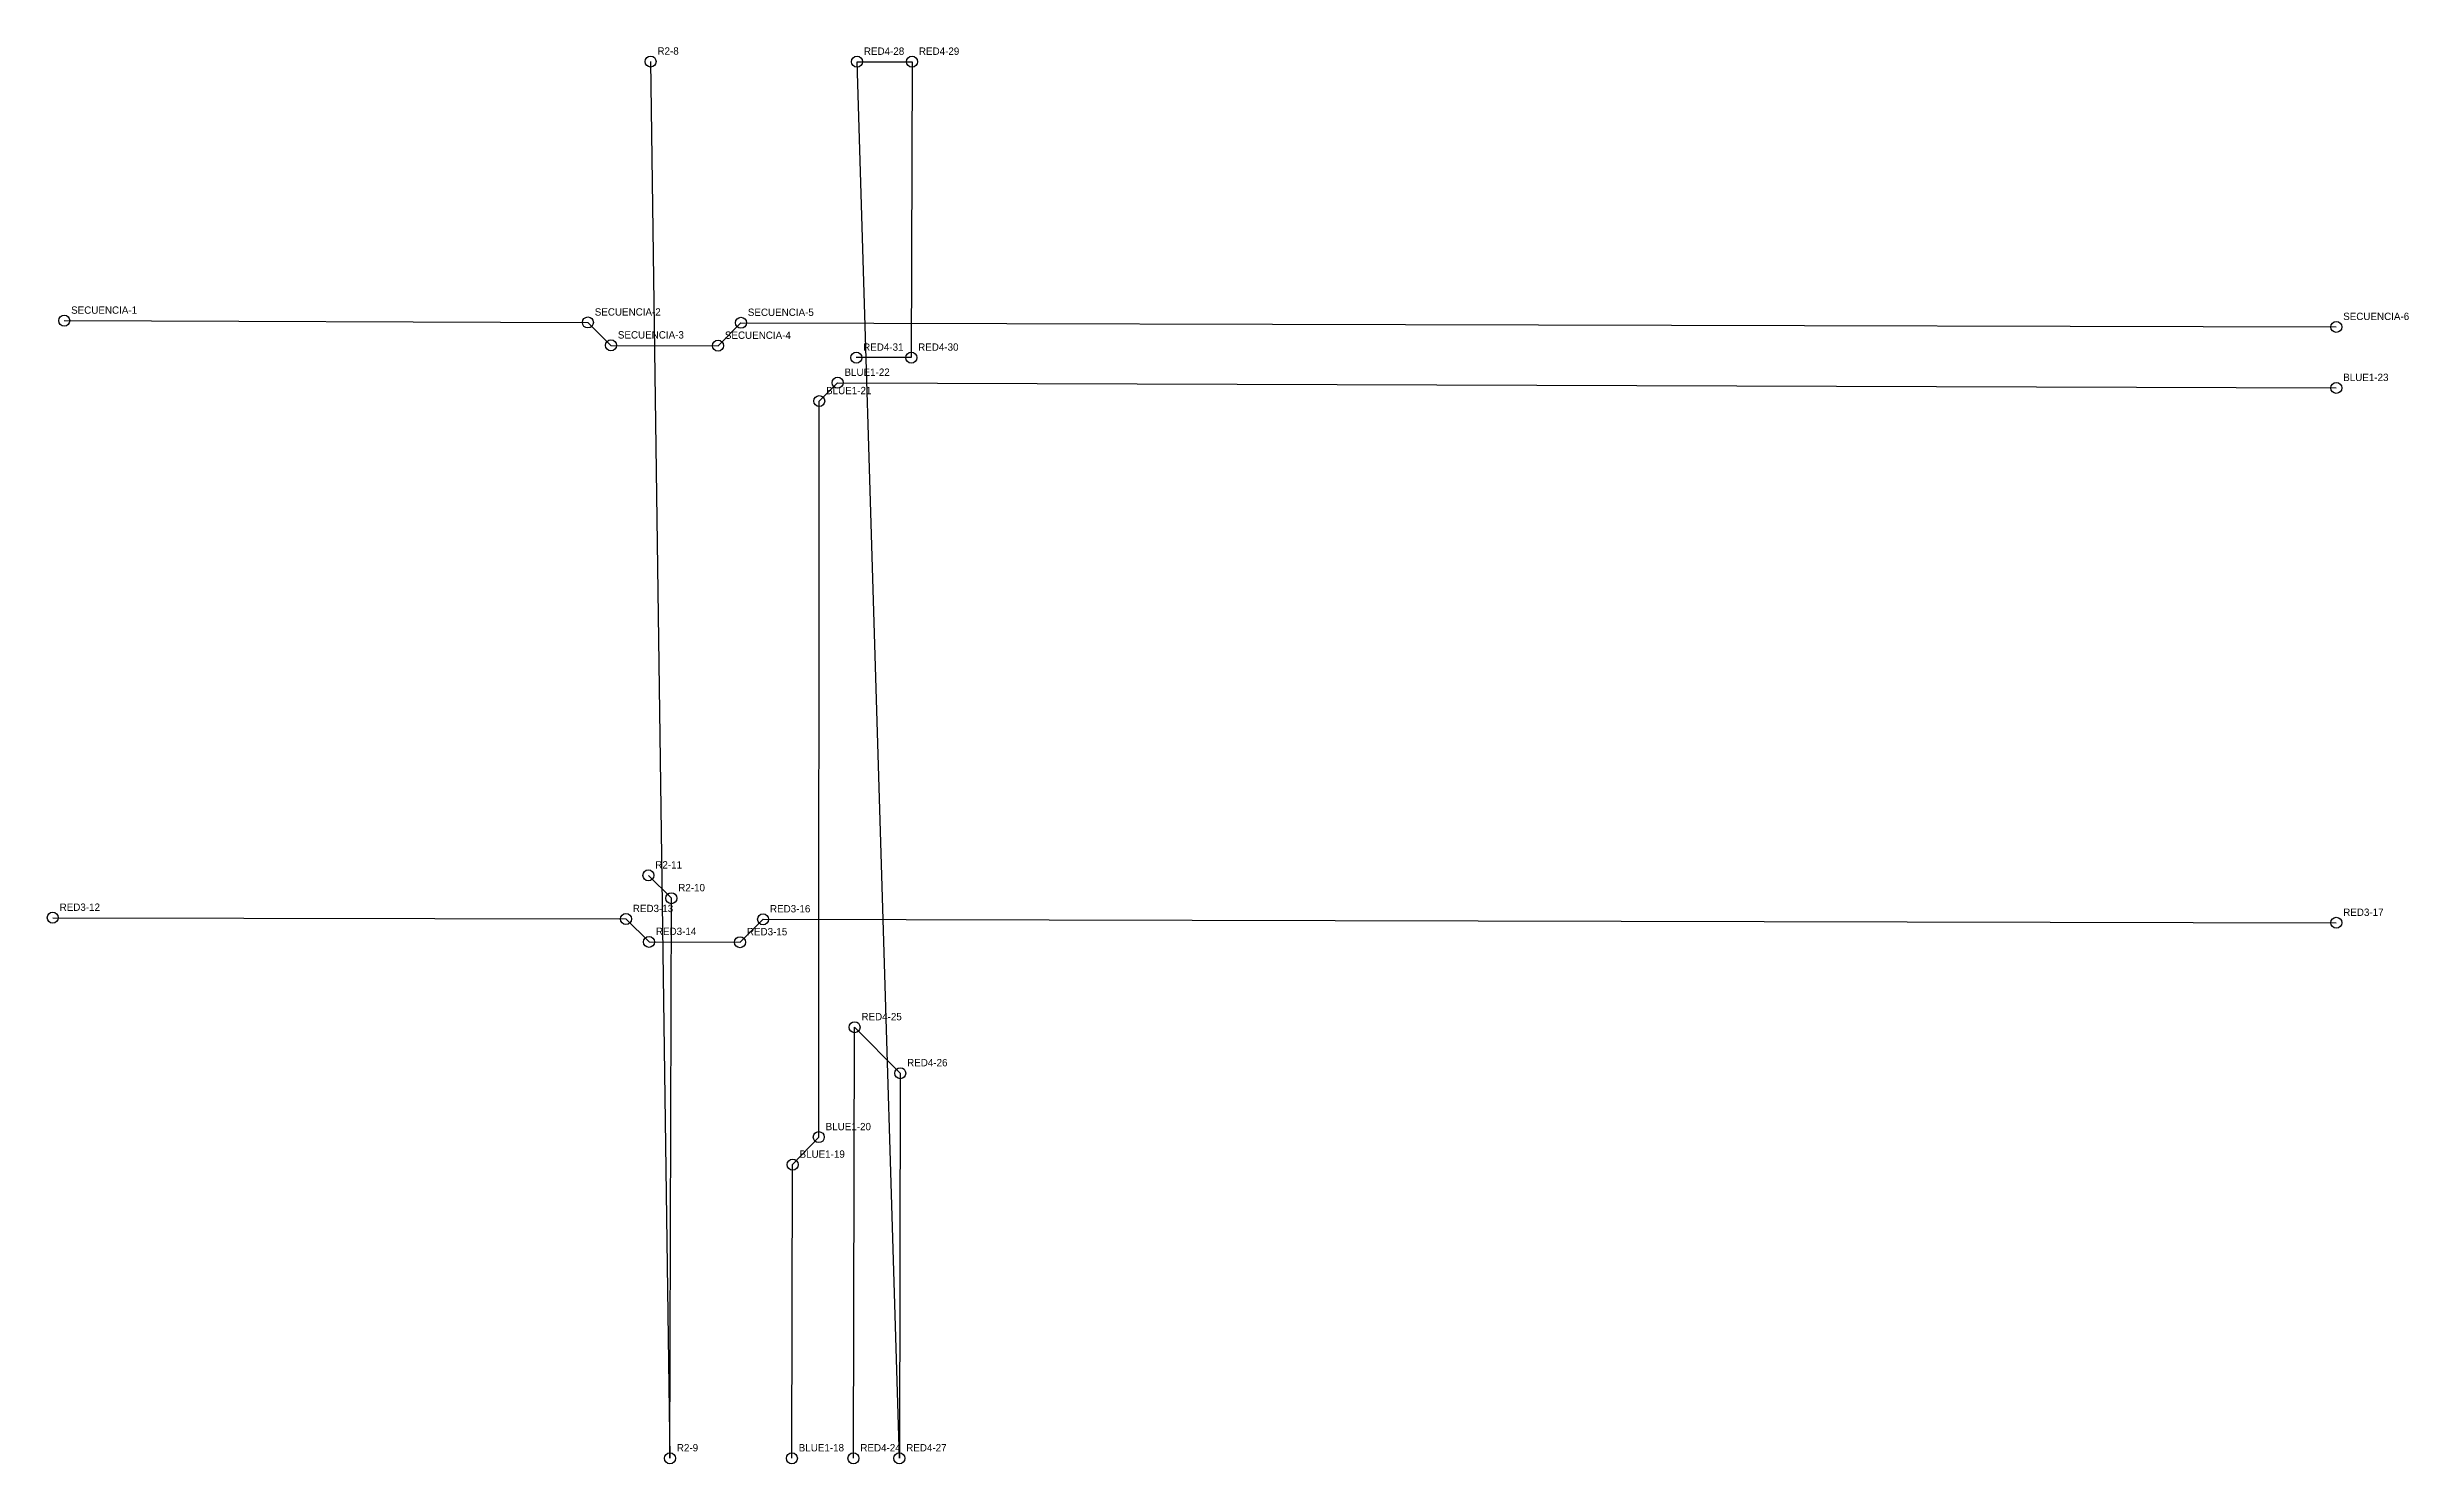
# Model space of a CAD drawing. Header units: metres. Extents: x 101 to 616, y 141 to 450.
import ezdxf

# ---------------------------------------------------------------- set-up
doc = ezdxf.new("R2010")
doc.units = ezdxf.units.M
for name, color, linetype in [('GRUPO_BLUE1', 5, 'Continuous'), ('GRUPO_R2', 1, 'Continuous'), ('GRUPO_RED3', 1, 'Continuous'), ('GRUPO_RED4', 1, 'Continuous'), ('GRUPO_SECUENCIA', 3, 'Continuous')]:
    doc.layers.add(name, color=color, linetype=linetype)

msp = doc.modelspace()

# ---------------------------------------------------------------- linework, layer by layer
at = {"layer": 'GRUPO_BLUE1'}
msp.add_lwpolyline([(263.2, 142.3), (263.37, 206.33), (269.07, 212.33), (269.17, 372.83), (273.17, 376.83), (599.9, 375.7)], dxfattribs=at)
for centre in [(273.17, 376.83), (599.9, 375.7), (269.17, 372.83), (269.07, 212.33), (263.37, 206.33), (263.2, 142.3)]:
    msp.add_circle(centre, 1.2, dxfattribs=at)
at = {"layer": 'GRUPO_R2'}
msp.add_lwpolyline([(232.4, 446.87), (236.63, 142.3), (236.93, 264.43), (231.93, 269.4)], dxfattribs=at)
for centre in [(232.4, 446.87), (231.93, 269.4), (236.93, 264.43), (236.63, 142.3)]:
    msp.add_circle(centre, 1.2, dxfattribs=at)
at = {"layer": 'GRUPO_RED3'}
msp.add_lwpolyline([(102.07, 260.17), (227.03, 259.9), (232.07, 254.9), (251.9, 254.83), (256.93, 259.83), (599.9, 259.07)], dxfattribs=at)
for centre in [(102.07, 260.17), (227.03, 259.9), (256.93, 259.83), (599.9, 259.07), (232.07, 254.9), (251.9, 254.83)]:
    msp.add_circle(centre, 1.2, dxfattribs=at)
at = {"layer": 'GRUPO_RED4'}
msp.add_lwpolyline([(276.63, 142.3), (276.87, 236.3), (286.83, 226.27), (286.63, 142.3), (277.4, 446.83), (289.4, 446.83), (289.23, 382.31), (277.24, 382.3)], dxfattribs=at)
for centre in [(277.4, 446.83), (289.4, 446.83), (277.24, 382.3), (289.23, 382.31), (276.87, 236.3), (286.83, 226.27), (276.63, 142.3), (286.63, 142.3)]:
    msp.add_circle(centre, 1.2, dxfattribs=at)
at = {"layer": 'GRUPO_SECUENCIA'}
msp.add_lwpolyline([(104.57, 390.37), (218.73, 389.97), (223.77, 384.97), (247.1, 384.9), (252.1, 389.9), (599.9, 389)], dxfattribs=at)
for centre in [(104.57, 390.37), (218.73, 389.97), (223.77, 384.97), (252.1, 389.9), (599.9, 389), (247.1, 384.9)]:
    msp.add_circle(centre, 1.2, dxfattribs=at)

# ---------------------------------------------------------------- texts
at = {"layer": 'GRUPO_BLUE1'}
for s, p in [('BLUE1-21', (270.67, 374.33)), ('BLUE1-22', (274.67, 378.33)), ('BLUE1-23', (601.4, 377.2)), ('BLUE1-20', (270.57, 213.83)), ('BLUE1-19', (264.87, 207.83)), ('BLUE1-18', (264.7, 143.8))]:
    msp.add_text(s, height=1.6, dxfattribs=at).set_placement(p)
at = {"layer": 'GRUPO_R2'}
for s, p in [('R2-8', (233.9, 448.37)), ('R2-11', (233.43, 270.9)), ('R2-10', (238.43, 265.93)), ('R2-9', (238.13, 143.8))]:
    msp.add_text(s, height=1.6, dxfattribs=at).set_placement(p)
at = {"layer": 'GRUPO_RED3'}
for s, p in [('RED3-12', (103.57, 261.67)), ('RED3-13', (228.53, 261.4)), ('RED3-16', (258.43, 261.33)), ('RED3-14', (233.57, 256.4)), ('RED3-15', (253.4, 256.33)), ('RED3-17', (601.4, 260.57))]:
    msp.add_text(s, height=1.6, dxfattribs=at).set_placement(p)
at = {"layer": 'GRUPO_RED4'}
for s, p in [('RED4-28', (278.9, 448.33)), ('RED4-29', (290.9, 448.33)), ('RED4-31', (278.74, 383.8)), ('RED4-30', (290.73, 383.81)), ('RED4-25', (278.37, 237.8)), ('RED4-26', (288.33, 227.77)), ('RED4-24', (278.13, 143.8)), ('RED4-27', (288.13, 143.8))]:
    msp.add_text(s, height=1.6, dxfattribs=at).set_placement(p)
at = {"layer": 'GRUPO_SECUENCIA'}
for s, p in [('SECUENCIA-1', (106.07, 391.87)), ('SECUENCIA-2', (220.23, 391.47)), ('SECUENCIA-5', (253.6, 391.4)), ('SECUENCIA-6', (601.4, 390.5)), ('SECUENCIA-3', (225.27, 386.47)), ('SECUENCIA-4', (248.6, 386.4))]:
    msp.add_text(s, height=1.6, dxfattribs=at).set_placement(p)

doc.saveas('drawing.dxf')
